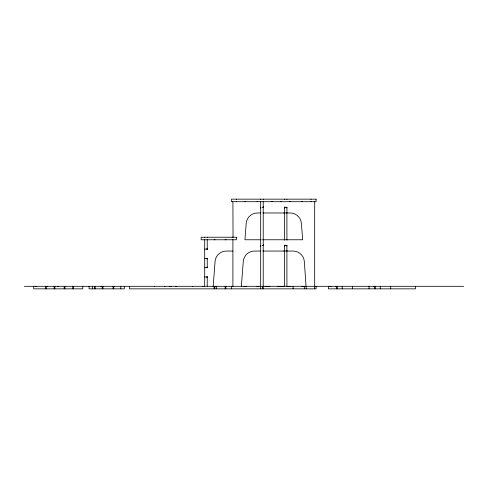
<?xml version="1.0" encoding="UTF-8"?>
<svg xmlns="http://www.w3.org/2000/svg" width="488" height="488" viewBox="0 0 488 488"><rect width="100%" height="100%" fill="white"/><g stroke="black" fill="none" stroke-linecap="round" stroke-linejoin="round"><path stroke-width="0.73" d="M241.365 286.303L243.274 261.464A11.279 11.279 0 0 1 254.523 251.052L260.189 251.052L260.683 250.558M260.683 212.481L260.281 212.969L257.45 212.975A11.279 11.279 0 0 0 246.202 223.394L244.946 239.767L261.141 239.767M284.376 212.481L283.882 212.975M284.376 250.558L283.882 251.052M214.153 239.321L214.439 239.876L214.988 239.767M257.865 201.343L257.024 201.696M281.558 201.343L280.716 201.696M302.712 201.343L301.871 201.696M206.54 249.075L207.235 249.075L207.235 248.38M207.235 259.079L207.235 258.384L206.54 258.384M232.203 237.229L233.044 236.881L232.904 201.696M260.836 207.229L260.683 208.034M207.235 277.696L207.235 277.001L206.54 277.001M285.071 207.333L284.376 207.333L284.376 208.034M286.913 208.034L286.913 207.333L286.212 207.333M260.836 245.305L260.683 246.111M285.071 245.409L284.376 245.409L284.376 246.111M286.913 246.111L286.913 245.409L286.212 245.409M245.726 201.696L244.884 201.343M272.383 201.696L271.535 201.343M290.574 201.696L289.732 201.343M262.77 207.199L263.368 207.687M262.77 245.275L263.355 245.659M284.272 207.18L286.913 207.333L286.913 240.224M262.904 212.975L286.913 212.975M262.544 239.767L302.651 239.767L301.395 223.394A11.279 11.279 0 0 0 290.147 212.975L287.316 212.969L286.913 212.481M284.272 245.257L286.913 245.409L286.913 286.621M204.698 249.075L207.235 249.075M232.904 251.052L226.316 251.052A11.279 11.279 0 0 0 215.068 261.464L213.158 286.621M262.904 251.052L286.913 251.052M204.698 258.384L207.235 258.384L207.235 267.692L206.54 267.692M204.698 267.692L207.235 267.692L207.235 266.991M204.698 277.001L207.235 277.001M24.4 286.303L463.6 286.303M263.715 212.975L263.221 212.481M263.715 251.052L263.221 250.558M284.724 207.479L284.376 207.333M262.77 207.467L263.325 207.18L263.221 206.637M284.724 245.555L284.376 245.409M262.77 245.543L263.325 245.257L263.221 244.714M225.151 239.767L225.7 239.876L225.987 239.321M286.913 250.558L287.408 251.052L293.075 251.052A11.279 11.279 0 0 1 304.323 261.464L306.232 288.847M236.564 199.153L236.564 199.47M236.57 201.379L236.57 201.696M415.532 286.303L415.532 288.847L328.381 288.847L328.381 286.303M390.693 286.303L390.693 288.847M380.274 286.303L380.274 288.847M375.333 286.303L375.333 288.847M374.631 286.303L374.631 288.847M373.936 286.303L373.936 286.621M369.489 286.303L369.489 286.621M368.995 286.303L368.995 288.847M352.617 286.303L352.617 288.847M342.198 286.303L342.198 288.847M337.257 286.303L337.257 288.847M336.555 286.303L336.555 288.847M335.86 286.303L335.86 286.621M330.919 286.303L330.919 286.621M330.217 286.303L330.217 286.621M328.875 286.303L328.875 286.621M316.102 286.303L316.102 288.847L129.527 288.847L129.527 286.303M314.693 201.696L314.693 288.847M311.027 199.153L311.027 199.47M311.027 201.379L311.027 201.696M304.323 286.303L304.323 288.847M303.554 286.303L303.554 286.621M302.651 286.303L302.651 286.621M302.566 286.303L302.566 286.621M301.871 286.303L301.871 286.621M301.395 286.303L301.395 286.621M293.075 286.303L293.075 288.847M290.574 286.303L290.574 286.621M290.147 286.303L290.147 286.621M289.872 286.303L289.872 286.621M288.89 286.303L288.89 286.621M287.408 286.303L287.408 286.621M286.913 199.153L286.913 199.47M284.376 199.153L284.376 199.47M284.376 207.18L284.376 240.224M284.376 245.257L284.376 286.621M283.882 286.303L283.882 286.621M282.399 286.303L282.399 286.621M281.411 286.303L281.411 286.621M280.716 286.303L280.716 286.621M279.441 286.303L279.441 286.621M278.453 286.303L278.453 286.621M277.751 286.303L277.751 286.621M269.84 286.303L269.84 286.621M269.144 286.303L269.144 286.621M268.156 286.303L268.156 286.621M266.881 286.303L266.881 286.621M266.186 286.303L266.186 286.621M265.197 286.303L265.197 286.621M263.715 286.303L263.715 286.621M263.221 199.153L263.221 199.47M263.221 201.343L263.221 288.847M262.526 286.303L262.526 288.847M260.683 199.153L260.683 199.47M260.683 201.343L260.683 288.847M260.189 286.303L260.189 286.621M258.707 286.303L258.707 286.621M257.719 286.303L257.719 286.621M257.45 286.303L257.45 286.621M257.024 286.303L257.024 286.621M246.202 286.303L246.202 286.621M245.726 286.303L245.726 286.621M245.031 286.303L245.031 286.621M244.946 286.303L244.946 286.621M244.043 286.303L244.043 286.621M232.904 237.229L232.904 237.546M232.904 239.449L232.904 286.621M232.41 286.303L232.41 286.621M231.495 286.303L231.495 288.847M226.316 286.303L226.316 286.621M225.852 286.303L225.852 288.847M225.151 286.303L225.151 288.847M216.678 286.303L216.678 288.847M216.184 286.303L216.184 286.621M215.068 286.303L215.068 286.621M214.988 286.303L214.988 286.621M214.836 286.303L214.836 288.847M214.287 286.303L214.287 286.621M214.141 286.303L214.141 288.847M207.235 237.229L207.235 237.546M207.235 239.449L207.235 249.624M207.235 276.452L207.235 286.303M204.698 237.229L204.698 237.546M204.698 239.321L204.698 286.621M202.862 286.303L202.862 286.621M192.443 286.303L192.443 286.621M176.064 286.303L176.064 286.621M175.57 286.303L175.57 286.621M171.123 286.303L171.123 286.621M170.422 286.303L170.422 286.621M169.726 286.303L169.726 286.621M164.785 286.303L164.785 286.621M154.367 286.303L154.367 286.621M124.336 286.303L124.336 288.847L89.084 288.847L89.084 286.303M120.811 286.303L120.811 288.847M114.229 286.303L114.229 286.621M113.759 286.303L113.759 288.847M113.063 286.303L113.063 288.847M102.98 286.303L102.98 286.621M102.895 286.303L102.895 288.847M102.199 286.303L102.199 288.847M101.071 286.303L101.071 286.621M95.148 286.303L95.148 288.847M94.446 286.303L94.446 288.847M92.61 286.303L92.61 288.847M82.808 286.303L82.808 288.847L33.733 288.847L33.733 286.303M73.475 286.303L73.475 288.847M72.779 286.303L72.779 288.847M64.916 286.303L64.916 288.847M64.215 286.303L64.215 288.847M57.968 286.303L57.968 286.621M54.863 286.303L54.863 288.847M54.162 286.303L54.162 288.847M47.55 286.303L47.55 286.621M46.299 286.303L46.299 288.847M45.604 286.303L45.604 288.847M36.271 286.303L36.271 286.621M35.575 286.303L35.575 286.621M316.102 199.153L231.495 199.153L231.495 201.696L316.102 201.696L316.102 199.153M236.43 237.229L201.172 237.229L201.172 239.767L236.43 239.767L236.43 237.229"/></g></svg>
